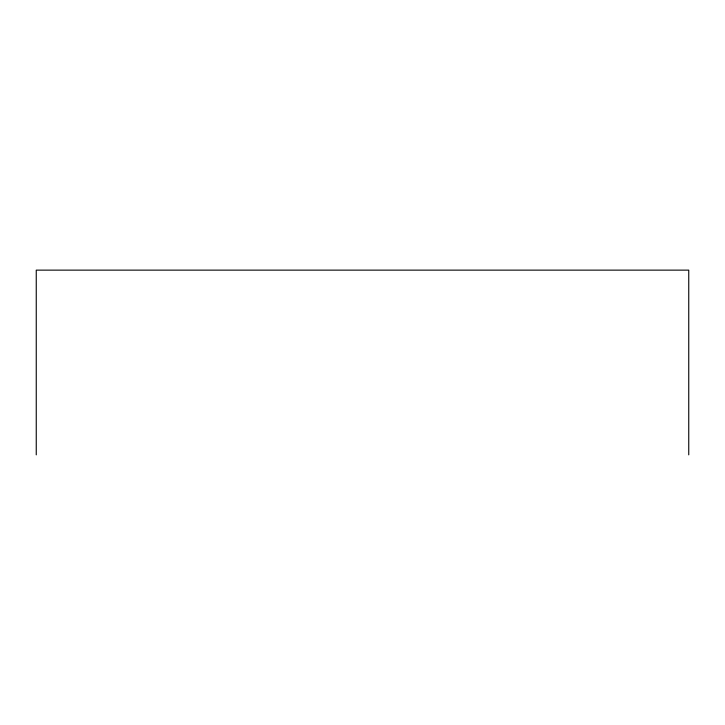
<?xml version="1.0" encoding="UTF-8"?>
<svg xmlns="http://www.w3.org/2000/svg" width="725" height="725" viewBox="0 0 725 725"><rect width="100%" height="100%" fill="white"/><g stroke="black" fill="none" stroke-linecap="round" stroke-linejoin="round"><path stroke-width="1.09" d="M688.75 454.865L688.75 270.135L36.25 270.135L36.25 454.865"/></g></svg>
